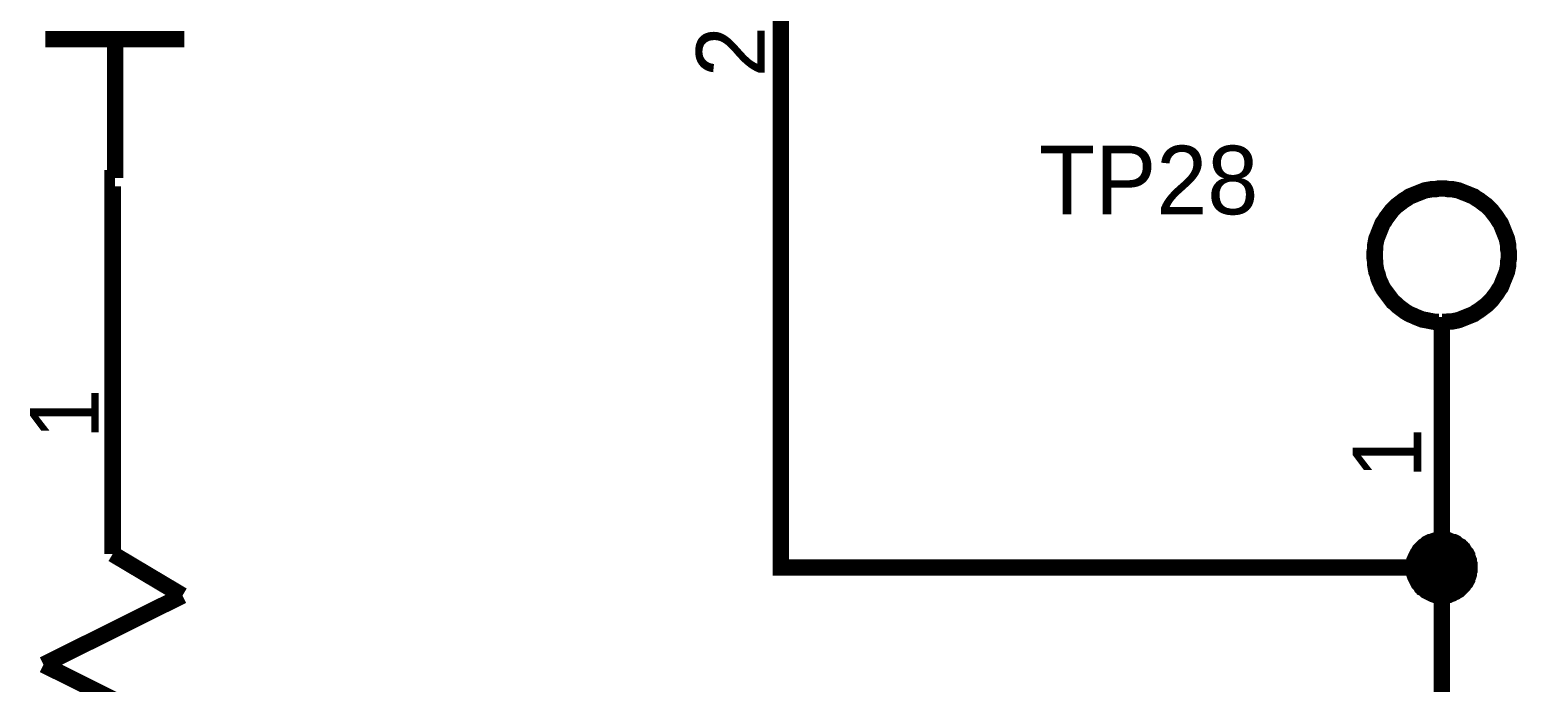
# Model space of a CAD drawing. Header units: millimetres. Extents: x 0 to 800, y 0 to 567.
# Drawn here: x 109.31 to 136.78, y 277.95 to 289.9 of the extents above; entities that cross this region are included whole.
import ezdxf

# ---------------------------------------------------------------- set-up
doc = ezdxf.new("R2010")
doc.units = ezdxf.units.MM
doc.layers.add('Sheet', color=255, linetype='Continuous')

msp = doc.modelspace()

# ---------------------------------------------------------------- linework, layer by layer
at = {"layer": 'Sheet'}
for points, const_width in [([(123.039, 292.136), (123.039, 287.051)], 0.3), ([(109.588, 289.728), (112.13, 289.728)], 0.3), ([(110.865, 287.186), (110.865, 289.728)], 0.3), ([(110.865, 287.186), (110.82, 287.186), (110.82, 285.394)], 0.3), ([(123.039, 287.051), (123.039, 280.063), (135.134, 280.063)], 0.3), ([(135.134, 286.995), (135.067, 286.995), (135.011, 286.984), (134.944, 286.984), (134.888, 286.973), (134.821, 286.962), (134.765, 286.939), (134.709, 286.917), (134.653, 286.895), (134.597, 286.872), (134.541, 286.85), (134.496, 286.816), (134.44, 286.783), (134.395, 286.749), (134.35, 286.715), (134.306, 286.682), (134.261, 286.637), (134.216, 286.592), (134.183, 286.547), (134.149, 286.503), (134.115, 286.458), (134.082, 286.402), (134.048, 286.357), (134.026, 286.301), (134.003, 286.245), (133.981, 286.189), (133.959, 286.133), (133.936, 286.077), (133.925, 286.021), (133.914, 285.965), (133.914, 285.898), (133.903, 285.842), (133.903, 285.775)], 0.3), ([(136.355, 285.775), (136.355, 285.842), (136.344, 285.898), (136.344, 285.965), (136.333, 286.021), (136.322, 286.077), (136.299, 286.133), (136.277, 286.189), (136.254, 286.245), (136.232, 286.301), (136.21, 286.357), (136.176, 286.402), (136.142, 286.458), (136.109, 286.503), (136.075, 286.547), (136.042, 286.592), (135.997, 286.637), (135.952, 286.682), (135.907, 286.715), (135.862, 286.749), (135.818, 286.783), (135.762, 286.816), (135.717, 286.85), (135.661, 286.872), (135.605, 286.895), (135.549, 286.917), (135.493, 286.939), (135.437, 286.962), (135.381, 286.973), (135.325, 286.984), (135.258, 286.984), (135.202, 286.995), (135.134, 286.995)], 0.3), ([(133.903, 285.775), (133.903, 285.719), (133.914, 285.651), (133.914, 285.595), (133.925, 285.528), (133.936, 285.472), (133.959, 285.416), (133.97, 285.36), (133.992, 285.304), (134.015, 285.259), (134.037, 285.203), (134.071, 285.147), (134.104, 285.103), (134.138, 285.058), (134.171, 285.013), (134.205, 284.968), (134.239, 284.924), (134.283, 284.89), (134.328, 284.845), (134.373, 284.812), (134.418, 284.778), (134.462, 284.744), (134.518, 284.711), (134.563, 284.688), (134.619, 284.666), (134.664, 284.644), (134.72, 284.621), (134.776, 284.599), (134.843, 284.588), (134.899, 284.576), (134.955, 284.565), (135.022, 284.554), (135.078, 284.554)], 0.3), ([(135.134, 284.554), (135.202, 284.554), (135.258, 284.565), (135.325, 284.565), (135.381, 284.576), (135.437, 284.588), (135.493, 284.61), (135.549, 284.632), (135.605, 284.655), (135.661, 284.677), (135.717, 284.7), (135.762, 284.733), (135.818, 284.767), (135.862, 284.8), (135.907, 284.834), (135.952, 284.868), (135.997, 284.912), (136.042, 284.957), (136.075, 285.002), (136.109, 285.047), (136.142, 285.091), (136.176, 285.147), (136.21, 285.192), (136.232, 285.248), (136.254, 285.304), (136.277, 285.36), (136.299, 285.416), (136.322, 285.472), (136.333, 285.528), (136.344, 285.584), (136.344, 285.651), (136.355, 285.707), (136.355, 285.775)], 0.3), ([(110.82, 280.309), (110.82, 285.394)], 0.3), ([(135.134, 284.644), (135.134, 281.138)], 0.3), ([(110.82, 280.309), (110.82, 281.071)], 0.3), ([(153.423, 272.414), (153.423, 272.436), (135.134, 272.436), (135.134, 280.063), (135.134, 281.138)], 0.3), ([(134.619, 280.063), (134.619, 280.085), (134.619, 280.119), (134.63, 280.141), (134.63, 280.164), (134.63, 280.186), (134.642, 280.209), (134.653, 280.242), (134.664, 280.265), (134.675, 280.287), (134.686, 280.309), (134.698, 280.321), (134.709, 280.343), (134.72, 280.365), (134.742, 280.388), (134.754, 280.399), (134.776, 280.421), (134.787, 280.433), (134.81, 280.455), (134.832, 280.466), (134.843, 280.477), (134.866, 280.5), (134.888, 280.511), (134.91, 280.522), (134.933, 280.522), (134.955, 280.533), (134.978, 280.545), (135.011, 280.556), (135.034, 280.556), (135.056, 280.556), (135.078, 280.567), (135.112, 280.567), (135.134, 280.567)], 0.3), ([(134.619, 280.063), (134.619, 280.085), (134.619, 280.119), (134.63, 280.141), (134.63, 280.164), (134.63, 280.186), (134.642, 280.209), (134.653, 280.242), (134.664, 280.265), (134.675, 280.287), (134.686, 280.309), (134.698, 280.321), (134.709, 280.343), (134.72, 280.365), (134.742, 280.388), (134.754, 280.399), (134.776, 280.421), (134.787, 280.433), (134.81, 280.455), (134.832, 280.466), (134.843, 280.477), (134.866, 280.5), (134.888, 280.511), (134.91, 280.522), (134.933, 280.522), (134.955, 280.533), (134.978, 280.545), (135.011, 280.556), (135.034, 280.556), (135.056, 280.556), (135.078, 280.567), (135.112, 280.567), (135.134, 280.567)], 0.3), ([(134.619, 280.063), (134.619, 280.085), (134.619, 280.119), (134.63, 280.141), (134.63, 280.164), (134.63, 280.186), (134.642, 280.209), (134.653, 280.242), (134.664, 280.265), (134.675, 280.287), (134.686, 280.309), (134.698, 280.321), (134.709, 280.343), (134.72, 280.365), (134.742, 280.388), (134.754, 280.399), (134.776, 280.421), (134.787, 280.433), (134.81, 280.455), (134.832, 280.466), (134.843, 280.477), (134.866, 280.5), (134.888, 280.511), (134.91, 280.522), (134.933, 280.522), (134.955, 280.533), (134.978, 280.545), (135.011, 280.556), (135.034, 280.556), (135.056, 280.556), (135.078, 280.567), (135.112, 280.567), (135.134, 280.567)], 0.3), ([(134.619, 280.063), (134.619, 280.085), (134.619, 280.119), (134.63, 280.141), (134.63, 280.164), (134.63, 280.186), (134.642, 280.209), (134.653, 280.242), (134.664, 280.265), (134.675, 280.287), (134.686, 280.309), (134.698, 280.321), (134.709, 280.343), (134.72, 280.365), (134.742, 280.388), (134.754, 280.399), (134.776, 280.421), (134.787, 280.433), (134.81, 280.455), (134.832, 280.466), (134.843, 280.477), (134.866, 280.5), (134.888, 280.511), (134.91, 280.522), (134.933, 280.522), (134.955, 280.533), (134.978, 280.545), (135.011, 280.556), (135.034, 280.556), (135.056, 280.556), (135.078, 280.567), (135.112, 280.567), (135.134, 280.567)], 0.3), ([(134.619, 280.063), (134.619, 280.085), (134.619, 280.119), (134.63, 280.141), (134.63, 280.164), (134.63, 280.186), (134.642, 280.209), (134.653, 280.242), (134.664, 280.265), (134.675, 280.287), (134.686, 280.309), (134.698, 280.321), (134.709, 280.343), (134.72, 280.365), (134.742, 280.388), (134.754, 280.399), (134.776, 280.421), (134.787, 280.433), (134.81, 280.455), (134.832, 280.466), (134.843, 280.477), (134.866, 280.5), (134.888, 280.511), (134.91, 280.522), (134.933, 280.522), (134.955, 280.533), (134.978, 280.545), (135.011, 280.556), (135.034, 280.556), (135.056, 280.556), (135.078, 280.567), (135.112, 280.567), (135.134, 280.567)], 0.0991), ([(134.619, 280.063), (134.619, 280.085), (134.619, 280.119), (134.63, 280.141), (134.63, 280.164), (134.63, 280.186), (134.642, 280.209), (134.653, 280.242), (134.664, 280.265), (134.675, 280.287), (134.686, 280.309), (134.698, 280.321), (134.709, 280.343), (134.72, 280.365), (134.742, 280.388), (134.754, 280.399), (134.776, 280.421), (134.787, 280.433), (134.81, 280.455), (134.832, 280.466), (134.843, 280.477), (134.866, 280.5), (134.888, 280.511), (134.91, 280.522), (134.933, 280.522), (134.955, 280.533), (134.978, 280.545), (135.011, 280.556), (135.034, 280.556), (135.056, 280.556), (135.078, 280.567), (135.112, 280.567), (135.134, 280.567)], 0.0991), ([(134.619, 280.063), (134.619, 280.085), (134.619, 280.119), (134.63, 280.141), (134.63, 280.164), (134.63, 280.186), (134.642, 280.209), (134.653, 280.242), (134.664, 280.265), (134.675, 280.287), (134.686, 280.309), (134.698, 280.321), (134.709, 280.343), (134.72, 280.365), (134.742, 280.388), (134.754, 280.399), (134.776, 280.421), (134.787, 280.433), (134.81, 280.455), (134.832, 280.466), (134.843, 280.477), (134.866, 280.5), (134.888, 280.511), (134.91, 280.522), (134.933, 280.522), (134.955, 280.533), (134.978, 280.545), (135.011, 280.556), (135.034, 280.556), (135.056, 280.556), (135.078, 280.567), (135.112, 280.567), (135.134, 280.567)], 0.0991), ([(134.619, 280.063), (134.619, 280.085), (134.619, 280.119), (134.63, 280.141), (134.63, 280.164), (134.63, 280.186), (134.642, 280.209), (134.653, 280.242), (134.664, 280.265), (134.675, 280.287), (134.686, 280.309), (134.698, 280.321), (134.709, 280.343), (134.72, 280.365), (134.742, 280.388), (134.754, 280.399), (134.776, 280.421), (134.787, 280.433), (134.81, 280.455), (134.832, 280.466), (134.843, 280.477), (134.866, 280.5), (134.888, 280.511), (134.91, 280.522), (134.933, 280.522), (134.955, 280.533), (134.978, 280.545), (135.011, 280.556), (135.034, 280.556), (135.056, 280.556), (135.078, 280.567), (135.112, 280.567), (135.134, 280.567)], 0.0991), ([(135.134, 280.567), (135.134, 280.567)], 0.3), ([(135.134, 280.567), (135.157, 280.567), (135.19, 280.567), (135.213, 280.556), (135.235, 280.556), (135.258, 280.556), (135.28, 280.545), (135.314, 280.533), (135.336, 280.522), (135.358, 280.522), (135.381, 280.511), (135.392, 280.5), (135.414, 280.477), (135.437, 280.466), (135.459, 280.455), (135.47, 280.433), (135.493, 280.421), (135.504, 280.399), (135.526, 280.388), (135.538, 280.365), (135.549, 280.343), (135.571, 280.321), (135.582, 280.309), (135.594, 280.287), (135.594, 280.265), (135.605, 280.242), (135.616, 280.209), (135.627, 280.186), (135.627, 280.164), (135.627, 280.141), (135.638, 280.119), (135.638, 280.085), (135.638, 280.063)], 0.3), ([(135.134, 280.567), (135.134, 280.567)], 0.3), ([(135.134, 280.567), (135.157, 280.567), (135.19, 280.567), (135.213, 280.556), (135.235, 280.556), (135.258, 280.556), (135.28, 280.545), (135.314, 280.533), (135.336, 280.522), (135.358, 280.522), (135.381, 280.511), (135.392, 280.5), (135.414, 280.477), (135.437, 280.466), (135.459, 280.455), (135.47, 280.433), (135.493, 280.421), (135.504, 280.399), (135.526, 280.388), (135.538, 280.365), (135.549, 280.343), (135.571, 280.321), (135.582, 280.309), (135.594, 280.287), (135.594, 280.265), (135.605, 280.242), (135.616, 280.209), (135.627, 280.186), (135.627, 280.164), (135.627, 280.141), (135.638, 280.119), (135.638, 280.085), (135.638, 280.063)], 0.3), ([(135.134, 280.567), (135.134, 280.567)], 0.3), ([(135.134, 280.567), (135.157, 280.567), (135.19, 280.567), (135.213, 280.556), (135.235, 280.556), (135.258, 280.556), (135.28, 280.545), (135.314, 280.533), (135.336, 280.522), (135.358, 280.522), (135.381, 280.511), (135.392, 280.5), (135.414, 280.477), (135.437, 280.466), (135.459, 280.455), (135.47, 280.433), (135.493, 280.421), (135.504, 280.399), (135.526, 280.388), (135.538, 280.365), (135.549, 280.343), (135.571, 280.321), (135.582, 280.309), (135.594, 280.287), (135.594, 280.265), (135.605, 280.242), (135.616, 280.209), (135.627, 280.186), (135.627, 280.164), (135.627, 280.141), (135.638, 280.119), (135.638, 280.085), (135.638, 280.063)], 0.3), ([(135.134, 280.567), (135.134, 280.567)], 0.3), ([(135.134, 280.567), (135.157, 280.567), (135.19, 280.567), (135.213, 280.556), (135.235, 280.556), (135.258, 280.556), (135.28, 280.545), (135.314, 280.533), (135.336, 280.522), (135.358, 280.522), (135.381, 280.511), (135.392, 280.5), (135.414, 280.477), (135.437, 280.466), (135.459, 280.455), (135.47, 280.433), (135.493, 280.421), (135.504, 280.399), (135.526, 280.388), (135.538, 280.365), (135.549, 280.343), (135.571, 280.321), (135.582, 280.309), (135.594, 280.287), (135.594, 280.265), (135.605, 280.242), (135.616, 280.209), (135.627, 280.186), (135.627, 280.164), (135.627, 280.141), (135.638, 280.119), (135.638, 280.085), (135.638, 280.063)], 0.3), ([(135.134, 280.567), (135.134, 280.567)], 0.0991), ([(135.134, 280.567), (135.157, 280.567), (135.19, 280.567), (135.213, 280.556), (135.235, 280.556), (135.258, 280.556), (135.28, 280.545), (135.314, 280.533), (135.336, 280.522), (135.358, 280.522), (135.381, 280.511), (135.392, 280.5), (135.414, 280.477), (135.437, 280.466), (135.459, 280.455), (135.47, 280.433), (135.493, 280.421), (135.504, 280.399), (135.526, 280.388), (135.538, 280.365), (135.549, 280.343), (135.571, 280.321), (135.582, 280.309), (135.594, 280.287), (135.594, 280.265), (135.605, 280.242), (135.616, 280.209), (135.627, 280.186), (135.627, 280.164), (135.627, 280.141), (135.638, 280.119), (135.638, 280.085), (135.638, 280.063)], 0.0991), ([(135.134, 280.567), (135.134, 280.567)], 0.0991), ([(135.134, 280.567), (135.157, 280.567), (135.19, 280.567), (135.213, 280.556), (135.235, 280.556), (135.258, 280.556), (135.28, 280.545), (135.314, 280.533), (135.336, 280.522), (135.358, 280.522), (135.381, 280.511), (135.392, 280.5), (135.414, 280.477), (135.437, 280.466), (135.459, 280.455), (135.47, 280.433), (135.493, 280.421), (135.504, 280.399), (135.526, 280.388), (135.538, 280.365), (135.549, 280.343), (135.571, 280.321), (135.582, 280.309), (135.594, 280.287), (135.594, 280.265), (135.605, 280.242), (135.616, 280.209), (135.627, 280.186), (135.627, 280.164), (135.627, 280.141), (135.638, 280.119), (135.638, 280.085), (135.638, 280.063)], 0.0991), ([(135.134, 280.567), (135.134, 280.567)], 0.0991), ([(135.134, 280.567), (135.157, 280.567), (135.19, 280.567), (135.213, 280.556), (135.235, 280.556), (135.258, 280.556), (135.28, 280.545), (135.314, 280.533), (135.336, 280.522), (135.358, 280.522), (135.381, 280.511), (135.392, 280.5), (135.414, 280.477), (135.437, 280.466), (135.459, 280.455), (135.47, 280.433), (135.493, 280.421), (135.504, 280.399), (135.526, 280.388), (135.538, 280.365), (135.549, 280.343), (135.571, 280.321), (135.582, 280.309), (135.594, 280.287), (135.594, 280.265), (135.605, 280.242), (135.616, 280.209), (135.627, 280.186), (135.627, 280.164), (135.627, 280.141), (135.638, 280.119), (135.638, 280.085), (135.638, 280.063)], 0.0991), ([(135.134, 280.567), (135.134, 280.567)], 0.0991), ([(135.134, 280.567), (135.157, 280.567), (135.19, 280.567), (135.213, 280.556), (135.235, 280.556), (135.258, 280.556), (135.28, 280.545), (135.314, 280.533), (135.336, 280.522), (135.358, 280.522), (135.381, 280.511), (135.392, 280.5), (135.414, 280.477), (135.437, 280.466), (135.459, 280.455), (135.47, 280.433), (135.493, 280.421), (135.504, 280.399), (135.526, 280.388), (135.538, 280.365), (135.549, 280.343), (135.571, 280.321), (135.582, 280.309), (135.594, 280.287), (135.594, 280.265), (135.605, 280.242), (135.616, 280.209), (135.627, 280.186), (135.627, 280.164), (135.627, 280.141), (135.638, 280.119), (135.638, 280.085), (135.638, 280.063)], 0.0991), ([(110.82, 280.309), (112.097, 279.548)], 0.3), ([(135.134, 279.548), (135.112, 279.548), (135.078, 279.548), (135.056, 279.559), (135.034, 279.559), (135.011, 279.559), (134.978, 279.57), (134.955, 279.581), (134.933, 279.593), (134.91, 279.604), (134.888, 279.615), (134.866, 279.626), (134.843, 279.637), (134.832, 279.649), (134.81, 279.671), (134.787, 279.682), (134.776, 279.705), (134.754, 279.716), (134.742, 279.738), (134.72, 279.761), (134.709, 279.772), (134.698, 279.794), (134.686, 279.817), (134.675, 279.839), (134.664, 279.861), (134.653, 279.884), (134.642, 279.906), (134.63, 279.94), (134.63, 279.962), (134.63, 279.985), (134.619, 280.007), (134.619, 280.041), (134.619, 280.063)], 0.3), ([(134.619, 280.063), (134.619, 280.063)], 0.3), ([(135.134, 279.548), (135.112, 279.548), (135.078, 279.548), (135.056, 279.559), (135.034, 279.559), (135.011, 279.559), (134.978, 279.57), (134.955, 279.581), (134.933, 279.593), (134.91, 279.604), (134.888, 279.615), (134.866, 279.626), (134.843, 279.637), (134.832, 279.649), (134.81, 279.671), (134.787, 279.682), (134.776, 279.705), (134.754, 279.716), (134.742, 279.738), (134.72, 279.761), (134.709, 279.772), (134.698, 279.794), (134.686, 279.817), (134.675, 279.839), (134.664, 279.861), (134.653, 279.884), (134.642, 279.906), (134.63, 279.94), (134.63, 279.962), (134.63, 279.985), (134.619, 280.007), (134.619, 280.041), (134.619, 280.063)], 0.3), ([(134.619, 280.063), (134.619, 280.063)], 0.3), ([(135.134, 279.548), (135.112, 279.548), (135.078, 279.548), (135.056, 279.559), (135.034, 279.559), (135.011, 279.559), (134.978, 279.57), (134.955, 279.581), (134.933, 279.593), (134.91, 279.604), (134.888, 279.615), (134.866, 279.626), (134.843, 279.637), (134.832, 279.649), (134.81, 279.671), (134.787, 279.682), (134.776, 279.705), (134.754, 279.716), (134.742, 279.738), (134.72, 279.761), (134.709, 279.772), (134.698, 279.794), (134.686, 279.817), (134.675, 279.839), (134.664, 279.861), (134.653, 279.884), (134.642, 279.906), (134.63, 279.94), (134.63, 279.962), (134.63, 279.985), (134.619, 280.007), (134.619, 280.041), (134.619, 280.063)], 0.3), ([(134.619, 280.063), (134.619, 280.063)], 0.3), ([(135.134, 279.548), (135.112, 279.548), (135.078, 279.548), (135.056, 279.559), (135.034, 279.559), (135.011, 279.559), (134.978, 279.57), (134.955, 279.581), (134.933, 279.593), (134.91, 279.604), (134.888, 279.615), (134.866, 279.626), (134.843, 279.637), (134.832, 279.649), (134.81, 279.671), (134.787, 279.682), (134.776, 279.705), (134.754, 279.716), (134.742, 279.738), (134.72, 279.761), (134.709, 279.772), (134.698, 279.794), (134.686, 279.817), (134.675, 279.839), (134.664, 279.861), (134.653, 279.884), (134.642, 279.906), (134.63, 279.94), (134.63, 279.962), (134.63, 279.985), (134.619, 280.007), (134.619, 280.041), (134.619, 280.063)], 0.3), ([(134.619, 280.063), (134.619, 280.063)], 0.3), ([(135.134, 279.548), (135.112, 279.548), (135.078, 279.548), (135.056, 279.559), (135.034, 279.559), (135.011, 279.559), (134.978, 279.57), (134.955, 279.581), (134.933, 279.593), (134.91, 279.604), (134.888, 279.615), (134.866, 279.626), (134.843, 279.637), (134.832, 279.649), (134.81, 279.671), (134.787, 279.682), (134.776, 279.705), (134.754, 279.716), (134.742, 279.738), (134.72, 279.761), (134.709, 279.772), (134.698, 279.794), (134.686, 279.817), (134.675, 279.839), (134.664, 279.861), (134.653, 279.884), (134.642, 279.906), (134.63, 279.94), (134.63, 279.962), (134.63, 279.985), (134.619, 280.007), (134.619, 280.041), (134.619, 280.063)], 0.0991), ([(134.619, 280.063), (134.619, 280.063)], 0.0991), ([(135.134, 279.548), (135.112, 279.548), (135.078, 279.548), (135.056, 279.559), (135.034, 279.559), (135.011, 279.559), (134.978, 279.57), (134.955, 279.581), (134.933, 279.593), (134.91, 279.604), (134.888, 279.615), (134.866, 279.626), (134.843, 279.637), (134.832, 279.649), (134.81, 279.671), (134.787, 279.682), (134.776, 279.705), (134.754, 279.716), (134.742, 279.738), (134.72, 279.761), (134.709, 279.772), (134.698, 279.794), (134.686, 279.817), (134.675, 279.839), (134.664, 279.861), (134.653, 279.884), (134.642, 279.906), (134.63, 279.94), (134.63, 279.962), (134.63, 279.985), (134.619, 280.007), (134.619, 280.041), (134.619, 280.063)], 0.0991), ([(134.619, 280.063), (134.619, 280.063)], 0.0991), ([(135.134, 279.548), (135.112, 279.548), (135.078, 279.548), (135.056, 279.559), (135.034, 279.559), (135.011, 279.559), (134.978, 279.57), (134.955, 279.581), (134.933, 279.593), (134.91, 279.604), (134.888, 279.615), (134.866, 279.626), (134.843, 279.637), (134.832, 279.649), (134.81, 279.671), (134.787, 279.682), (134.776, 279.705), (134.754, 279.716), (134.742, 279.738), (134.72, 279.761), (134.709, 279.772), (134.698, 279.794), (134.686, 279.817), (134.675, 279.839), (134.664, 279.861), (134.653, 279.884), (134.642, 279.906), (134.63, 279.94), (134.63, 279.962), (134.63, 279.985), (134.619, 280.007), (134.619, 280.041), (134.619, 280.063)], 0.0991), ([(134.619, 280.063), (134.619, 280.063)], 0.0991), ([(135.134, 279.548), (135.112, 279.548), (135.078, 279.548), (135.056, 279.559), (135.034, 279.559), (135.011, 279.559), (134.978, 279.57), (134.955, 279.581), (134.933, 279.593), (134.91, 279.604), (134.888, 279.615), (134.866, 279.626), (134.843, 279.637), (134.832, 279.649), (134.81, 279.671), (134.787, 279.682), (134.776, 279.705), (134.754, 279.716), (134.742, 279.738), (134.72, 279.761), (134.709, 279.772), (134.698, 279.794), (134.686, 279.817), (134.675, 279.839), (134.664, 279.861), (134.653, 279.884), (134.642, 279.906), (134.63, 279.94), (134.63, 279.962), (134.63, 279.985), (134.619, 280.007), (134.619, 280.041), (134.619, 280.063)], 0.0991), ([(134.619, 280.063), (134.619, 280.063)], 0.0991), ([(135.638, 280.063), (135.638, 280.041), (135.638, 280.007), (135.627, 279.985), (135.627, 279.962), (135.627, 279.94), (135.616, 279.906), (135.605, 279.884), (135.594, 279.861), (135.594, 279.839), (135.582, 279.817), (135.571, 279.794), (135.549, 279.772), (135.538, 279.761), (135.526, 279.738), (135.504, 279.716), (135.493, 279.705), (135.47, 279.682), (135.459, 279.671), (135.437, 279.649), (135.414, 279.637), (135.392, 279.626), (135.381, 279.615), (135.358, 279.604), (135.336, 279.593), (135.314, 279.581), (135.28, 279.57), (135.258, 279.559), (135.235, 279.559), (135.213, 279.559), (135.19, 279.548), (135.157, 279.548), (135.134, 279.548)], 0.3), ([(135.638, 280.063), (135.638, 280.041), (135.638, 280.007), (135.627, 279.985), (135.627, 279.962), (135.627, 279.94), (135.616, 279.906), (135.605, 279.884), (135.594, 279.861), (135.594, 279.839), (135.582, 279.817), (135.571, 279.794), (135.549, 279.772), (135.538, 279.761), (135.526, 279.738), (135.504, 279.716), (135.493, 279.705), (135.47, 279.682), (135.459, 279.671), (135.437, 279.649), (135.414, 279.637), (135.392, 279.626), (135.381, 279.615), (135.358, 279.604), (135.336, 279.593), (135.314, 279.581), (135.28, 279.57), (135.258, 279.559), (135.235, 279.559), (135.213, 279.559), (135.19, 279.548), (135.157, 279.548), (135.134, 279.548)], 0.3), ([(135.638, 280.063), (135.638, 280.041), (135.638, 280.007), (135.627, 279.985), (135.627, 279.962), (135.627, 279.94), (135.616, 279.906), (135.605, 279.884), (135.594, 279.861), (135.594, 279.839), (135.582, 279.817), (135.571, 279.794), (135.549, 279.772), (135.538, 279.761), (135.526, 279.738), (135.504, 279.716), (135.493, 279.705), (135.47, 279.682), (135.459, 279.671), (135.437, 279.649), (135.414, 279.637), (135.392, 279.626), (135.381, 279.615), (135.358, 279.604), (135.336, 279.593), (135.314, 279.581), (135.28, 279.57), (135.258, 279.559), (135.235, 279.559), (135.213, 279.559), (135.19, 279.548), (135.157, 279.548), (135.134, 279.548)], 0.3), ([(135.638, 280.063), (135.638, 280.041), (135.638, 280.007), (135.627, 279.985), (135.627, 279.962), (135.627, 279.94), (135.616, 279.906), (135.605, 279.884), (135.594, 279.861), (135.594, 279.839), (135.582, 279.817), (135.571, 279.794), (135.549, 279.772), (135.538, 279.761), (135.526, 279.738), (135.504, 279.716), (135.493, 279.705), (135.47, 279.682), (135.459, 279.671), (135.437, 279.649), (135.414, 279.637), (135.392, 279.626), (135.381, 279.615), (135.358, 279.604), (135.336, 279.593), (135.314, 279.581), (135.28, 279.57), (135.258, 279.559), (135.235, 279.559), (135.213, 279.559), (135.19, 279.548), (135.157, 279.548), (135.134, 279.548)], 0.3), ([(135.638, 280.063), (135.638, 280.041), (135.638, 280.007), (135.627, 279.985), (135.627, 279.962), (135.627, 279.94), (135.616, 279.906), (135.605, 279.884), (135.594, 279.861), (135.594, 279.839), (135.582, 279.817), (135.571, 279.794), (135.549, 279.772), (135.538, 279.761), (135.526, 279.738), (135.504, 279.716), (135.493, 279.705), (135.47, 279.682), (135.459, 279.671), (135.437, 279.649), (135.414, 279.637), (135.392, 279.626), (135.381, 279.615), (135.358, 279.604), (135.336, 279.593), (135.314, 279.581), (135.28, 279.57), (135.258, 279.559), (135.235, 279.559), (135.213, 279.559), (135.19, 279.548), (135.157, 279.548), (135.134, 279.548)], 0.0991), ([(135.638, 280.063), (135.638, 280.041), (135.638, 280.007), (135.627, 279.985), (135.627, 279.962), (135.627, 279.94), (135.616, 279.906), (135.605, 279.884), (135.594, 279.861), (135.594, 279.839), (135.582, 279.817), (135.571, 279.794), (135.549, 279.772), (135.538, 279.761), (135.526, 279.738), (135.504, 279.716), (135.493, 279.705), (135.47, 279.682), (135.459, 279.671), (135.437, 279.649), (135.414, 279.637), (135.392, 279.626), (135.381, 279.615), (135.358, 279.604), (135.336, 279.593), (135.314, 279.581), (135.28, 279.57), (135.258, 279.559), (135.235, 279.559), (135.213, 279.559), (135.19, 279.548), (135.157, 279.548), (135.134, 279.548)], 0.0991), ([(135.638, 280.063), (135.638, 280.041), (135.638, 280.007), (135.627, 279.985), (135.627, 279.962), (135.627, 279.94), (135.616, 279.906), (135.605, 279.884), (135.594, 279.861), (135.594, 279.839), (135.582, 279.817), (135.571, 279.794), (135.549, 279.772), (135.538, 279.761), (135.526, 279.738), (135.504, 279.716), (135.493, 279.705), (135.47, 279.682), (135.459, 279.671), (135.437, 279.649), (135.414, 279.637), (135.392, 279.626), (135.381, 279.615), (135.358, 279.604), (135.336, 279.593), (135.314, 279.581), (135.28, 279.57), (135.258, 279.559), (135.235, 279.559), (135.213, 279.559), (135.19, 279.548), (135.157, 279.548), (135.134, 279.548)], 0.0991), ([(135.638, 280.063), (135.638, 280.041), (135.638, 280.007), (135.627, 279.985), (135.627, 279.962), (135.627, 279.94), (135.616, 279.906), (135.605, 279.884), (135.594, 279.861), (135.594, 279.839), (135.582, 279.817), (135.571, 279.794), (135.549, 279.772), (135.538, 279.761), (135.526, 279.738), (135.504, 279.716), (135.493, 279.705), (135.47, 279.682), (135.459, 279.671), (135.437, 279.649), (135.414, 279.637), (135.392, 279.626), (135.381, 279.615), (135.358, 279.604), (135.336, 279.593), (135.314, 279.581), (135.28, 279.57), (135.258, 279.559), (135.235, 279.559), (135.213, 279.559), (135.19, 279.548), (135.157, 279.548), (135.134, 279.548)], 0.0991), ([(135.638, 280.063), (135.638, 280.063), (135.638, 280.063), (135.638, 280.063), (135.638, 280.063), (135.638, 280.063), (135.638, 280.063), (135.638, 280.063), (135.638, 280.063), (135.638, 280.063), (135.638, 280.063), (135.638, 280.063), (135.638, 280.063), (135.638, 280.063), (135.638, 280.063), (135.638, 280.063), (135.638, 280.063), (135.638, 280.063), (135.638, 280.063), (135.638, 280.063), (135.638, 280.063), (135.638, 280.063), (135.638, 280.063), (135.638, 280.063), (135.638, 280.063), (135.638, 280.063), (135.638, 280.063), (135.638, 280.063), (135.638, 280.063), (135.638, 280.063), (135.638, 280.063), (135.638, 280.063), (135.638, 280.063)], 0.3), ([(135.638, 280.063), (135.638, 280.063)], 0.3), ([(135.638, 280.063), (135.638, 280.063), (135.638, 280.063), (135.638, 280.063), (135.638, 280.063), (135.638, 280.063), (135.638, 280.063), (135.638, 280.063), (135.638, 280.063), (135.638, 280.063), (135.638, 280.063), (135.638, 280.063), (135.638, 280.063), (135.638, 280.063), (135.638, 280.063), (135.638, 280.063), (135.638, 280.063), (135.638, 280.063), (135.638, 280.063), (135.638, 280.063), (135.638, 280.063), (135.638, 280.063), (135.638, 280.063), (135.638, 280.063), (135.638, 280.063), (135.638, 280.063), (135.638, 280.063), (135.638, 280.063), (135.638, 280.063), (135.638, 280.063), (135.638, 280.063), (135.638, 280.063), (135.638, 280.063)], 0.3), ([(135.638, 280.063), (135.638, 280.063)], 0.3), ([(135.638, 280.063), (135.638, 280.063), (135.638, 280.063), (135.638, 280.063), (135.638, 280.063), (135.638, 280.063), (135.638, 280.063), (135.638, 280.063), (135.638, 280.063), (135.638, 280.063), (135.638, 280.063), (135.638, 280.063), (135.638, 280.063), (135.638, 280.063), (135.638, 280.063), (135.638, 280.063), (135.638, 280.063), (135.638, 280.063), (135.638, 280.063), (135.638, 280.063), (135.638, 280.063), (135.638, 280.063), (135.638, 280.063), (135.638, 280.063), (135.638, 280.063), (135.638, 280.063), (135.638, 280.063), (135.638, 280.063), (135.638, 280.063), (135.638, 280.063), (135.638, 280.063), (135.638, 280.063), (135.638, 280.063)], 0.3), ([(135.638, 280.063), (135.638, 280.063)], 0.3), ([(135.638, 280.063), (135.638, 280.063), (135.638, 280.063), (135.638, 280.063), (135.638, 280.063), (135.638, 280.063), (135.638, 280.063), (135.638, 280.063), (135.638, 280.063), (135.638, 280.063), (135.638, 280.063), (135.638, 280.063), (135.638, 280.063), (135.638, 280.063), (135.638, 280.063), (135.638, 280.063), (135.638, 280.063), (135.638, 280.063), (135.638, 280.063), (135.638, 280.063), (135.638, 280.063), (135.638, 280.063), (135.638, 280.063), (135.638, 280.063), (135.638, 280.063), (135.638, 280.063), (135.638, 280.063), (135.638, 280.063), (135.638, 280.063), (135.638, 280.063), (135.638, 280.063), (135.638, 280.063), (135.638, 280.063)], 0.3), ([(135.638, 280.063), (135.638, 280.063)], 0.3), ([(135.638, 280.063), (135.638, 280.063), (135.638, 280.063), (135.638, 280.063), (135.638, 280.063), (135.638, 280.063), (135.638, 280.063), (135.638, 280.063), (135.638, 280.063), (135.638, 280.063), (135.638, 280.063), (135.638, 280.063), (135.638, 280.063), (135.638, 280.063), (135.638, 280.063), (135.638, 280.063), (135.638, 280.063), (135.638, 280.063), (135.638, 280.063), (135.638, 280.063), (135.638, 280.063), (135.638, 280.063), (135.638, 280.063), (135.638, 280.063), (135.638, 280.063), (135.638, 280.063), (135.638, 280.063), (135.638, 280.063), (135.638, 280.063), (135.638, 280.063), (135.638, 280.063), (135.638, 280.063), (135.638, 280.063)], 0.0991), ([(135.638, 280.063), (135.638, 280.063)], 0.0991), ([(135.638, 280.063), (135.638, 280.063), (135.638, 280.063), (135.638, 280.063), (135.638, 280.063), (135.638, 280.063), (135.638, 280.063), (135.638, 280.063), (135.638, 280.063), (135.638, 280.063), (135.638, 280.063), (135.638, 280.063), (135.638, 280.063), (135.638, 280.063), (135.638, 280.063), (135.638, 280.063), (135.638, 280.063), (135.638, 280.063), (135.638, 280.063), (135.638, 280.063), (135.638, 280.063), (135.638, 280.063), (135.638, 280.063), (135.638, 280.063), (135.638, 280.063), (135.638, 280.063), (135.638, 280.063), (135.638, 280.063), (135.638, 280.063), (135.638, 280.063), (135.638, 280.063), (135.638, 280.063), (135.638, 280.063)], 0.0991), ([(135.638, 280.063), (135.638, 280.063)], 0.0991), ([(135.638, 280.063), (135.638, 280.063), (135.638, 280.063), (135.638, 280.063), (135.638, 280.063), (135.638, 280.063), (135.638, 280.063), (135.638, 280.063), (135.638, 280.063), (135.638, 280.063), (135.638, 280.063), (135.638, 280.063), (135.638, 280.063), (135.638, 280.063), (135.638, 280.063), (135.638, 280.063), (135.638, 280.063), (135.638, 280.063), (135.638, 280.063), (135.638, 280.063), (135.638, 280.063), (135.638, 280.063), (135.638, 280.063), (135.638, 280.063), (135.638, 280.063), (135.638, 280.063), (135.638, 280.063), (135.638, 280.063), (135.638, 280.063), (135.638, 280.063), (135.638, 280.063), (135.638, 280.063), (135.638, 280.063)], 0.0991), ([(135.638, 280.063), (135.638, 280.063)], 0.0991), ([(135.638, 280.063), (135.638, 280.063), (135.638, 280.063), (135.638, 280.063), (135.638, 280.063), (135.638, 280.063), (135.638, 280.063), (135.638, 280.063), (135.638, 280.063), (135.638, 280.063), (135.638, 280.063), (135.638, 280.063), (135.638, 280.063), (135.638, 280.063), (135.638, 280.063), (135.638, 280.063), (135.638, 280.063), (135.638, 280.063), (135.638, 280.063), (135.638, 280.063), (135.638, 280.063), (135.638, 280.063), (135.638, 280.063), (135.638, 280.063), (135.638, 280.063), (135.638, 280.063), (135.638, 280.063), (135.638, 280.063), (135.638, 280.063), (135.638, 280.063), (135.638, 280.063), (135.638, 280.063), (135.638, 280.063)], 0.0991), ([(135.638, 280.063), (135.638, 280.063)], 0.0991), ([(112.097, 279.548), (109.555, 278.282)], 0.3), ([(109.555, 278.282), (112.097, 277.017)], 0.3)]:
    msp.add_lwpolyline(points, dxfattribs=dict(at, const_width=const_width))
at = {"layer": 'Sheet', "const_width": 0.508}
msp.add_lwpolyline([(134.871, 280.065, 1), (135.379, 280.065, 1)], format="xyb", close=True, dxfattribs=at)

# ---------------------------------------------------------------- texts
at = {"layer": 'Sheet'}
for s, p in [('2', (122.748, 289.034)), ('1', (110.563, 282.404)), ('1', (134.754, 281.687))]:
    msp.add_text(s, height=1.254, rotation=90, dxfattribs=at).set_placement(p)
msp.add_text('TP28', height=1.2543, dxfattribs=at).set_placement((127.765, 286.525))

doc.saveas('drawing.dxf')
